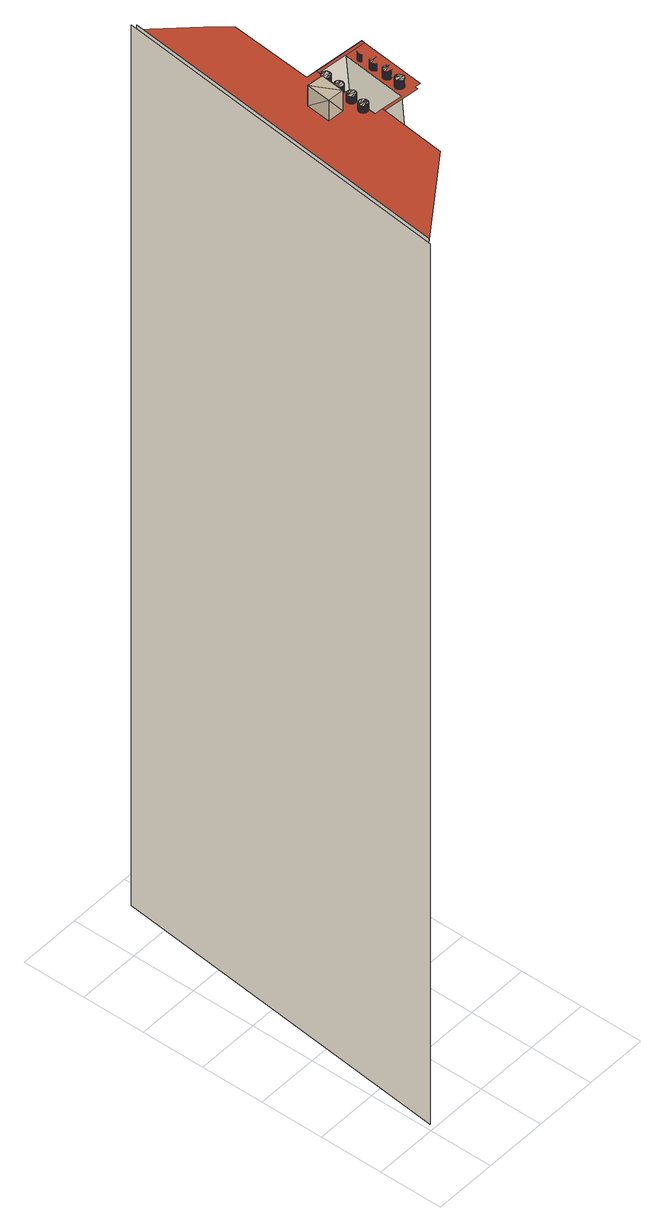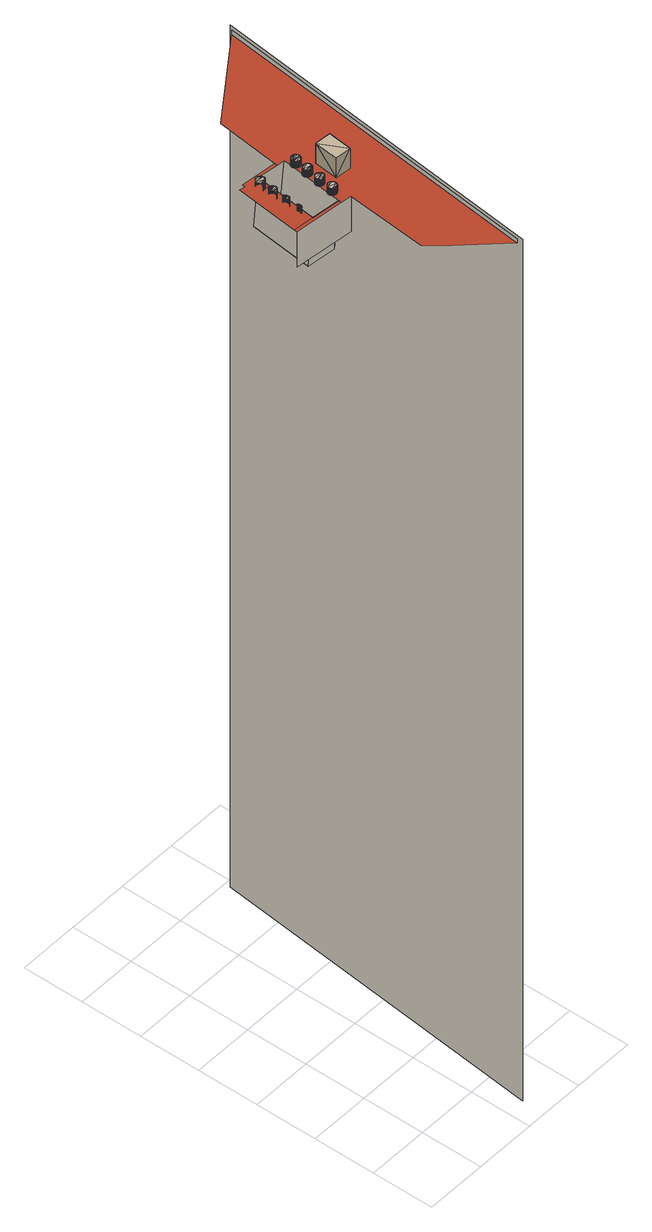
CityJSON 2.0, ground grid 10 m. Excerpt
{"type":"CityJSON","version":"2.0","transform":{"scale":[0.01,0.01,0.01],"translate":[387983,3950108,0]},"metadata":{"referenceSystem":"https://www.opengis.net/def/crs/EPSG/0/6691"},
"CityObjects":{
"building1":{"type":"Building","attributes":{"name":"日経ビル","延べ面積換算係数":"1","大字・町コード":"6","町・丁目コード":"1","13+区市町村コード+大字・町コード+町・丁目コード":"13101006001","地区計画":"大手町・丸の内・有楽町地区","class":"3002","usage":"401","measuredHeight":160.4,"storeysAboveGround":31,"storeysBelowGround":2,"RiverFloodingRiskAttribute.description":"10","RiverFloodingRiskAttribute.rank":"1","RiverFloodingRiskAttribute.depth":0.33,"RiverFloodingRiskAttribute.adminType":"2","RiverFloodingRiskAttribute.scale":"2","HighTideRiskAttribute.description":"2","HighTideRiskAttribute.rank":"1","HighTideRiskAttribute.depth":0.18,"BuildingDetailAttribute.buildingRoofEdgeArea":2373.67,"BuildingDetailAttribute.fireproofStructureType":"1001","BuildingDetailAttribute.urbanPlanType":"21","BuildingDetailAttribute.areaClassificationType":"22","BuildingDetailAttribute.districtsAndZonesType":"10","BuildingDetailAttribute.landUseType":"212","BuildingDetailAttribute.detailedUsage":"1210","BuildingDetailAttribute.specifiedBuildingCoverageRate":80,"BuildingDetailAttribute.specifiedFloorAreaRate":1200,"BuildingDetailAttribute.surveyYear":2021,"BuildingIDAttribute.prefecture":"13","BuildingIDAttribute.city":"13101"},"address":[{"country":"日本","locality":"東京都千代田区大手町一丁目"}],"children":["building1-1"],"geometry":[{"type":"MultiSurface","lod":"2","boundaries":[[[0,1,2,3]],[[4,5,6,7]],[[6,5,8,9,10,11,12,13,14,15,16]],[[12,11,17,18]],[[18,17,19,20,21]],[[21,22,12,18]],[[23,24,22,25,10,9,26,27]],[[14,13,28,29,30]],[[20,25,22,21]],[[12,22,24,28,13]]],"semantics":{"surfaces":[{"type":"WallSurface"},{"type":"RoofSurface"}],"values":[0,0,1,0,1,0,1,0,0,1]}}]},
"building1-1":{"type":"BuildingInstallation","parents":["building1"],"geometry":[{"type":"MultiSurface","lod":"2","boundaries":[[[31,32,33]],[[32,34,33]],[[32,31,35]],[[32,36,34]],[[31,33,35]],[[36,32,35]],[[36,37,34]],[[33,38,35]],[[33,34,38]],[[39,40,41]],[[40,42,41]],[[43,40,39]],[[43,42,40]],[[44,43,39]],[[39,41,44]],[[41,42,45]],[[42,46,45]],[[42,47,46]],[[48,43,44]],[[41,45,49]],[[50,48,44]],[[45,46,49]],[[46,47,49]],[[51,48,50]],[[52,51,50]],[[53,42,43]],[[53,47,42]],[[49,47,54]],[[44,55,50]],[[56,41,49]],[[47,57,54]],[[50,58,52]],[[59,48,51]],[[59,51,52]],[[54,56,49]],[[58,59,52]],[[47,53,57]],[[44,41,56]],[[43,48,60]],[[54,57,61]],[[57,62,61]],[[61,56,54]],[[48,59,60]],[[58,50,55]],[[57,53,62]],[[60,59,58]],[[55,60,58]],[[61,62,56]],[[62,53,56]],[[63,60,55]],[[64,63,55]],[[56,53,65]],[[53,66,65]],[[67,64,55]],[[53,68,66]],[[69,56,65]],[[70,63,64]],[[71,60,63]],[[72,70,64]],[[65,66,69]],[[36,35,38]],[[70,71,63]],[[66,68,69]],[[64,67,72]],[[73,68,53]],[[69,74,56]],[[71,70,72]],[[67,71,72]],[[69,68,75]],[[60,71,76]],[[67,55,77]],[[68,78,75]],[[71,67,77]],[[74,79,56]],[[75,78,80]],[[76,71,77]],[[78,81,80]],[[78,68,73]],[[69,75,74]],[[78,73,81]],[[74,75,80]],[[76,77,82]],[[80,81,74]],[[83,76,82]],[[34,37,38]],[[81,73,74]],[[73,53,84]],[[85,76,83]],[[77,86,82]],[[83,82,87]],[[74,73,88]],[[89,83,87]],[[73,90,88]],[[79,91,56]],[[85,83,89]],[[79,74,88]],[[73,84,90]],[[87,82,86]],[[89,87,86]],[[88,90,79]],[[92,86,77]],[[93,55,44]],[[85,89,86]],[[90,84,79]],[[94,43,60]],[[60,76,95]],[[77,55,92]],[[93,44,56]],[[95,76,85]],[[85,86,96]],[[79,84,97]],[[98,85,96]],[[99,96,86]],[[84,100,97]],[[97,101,79]],[[102,85,98]],[[100,84,103]],[[98,96,99]],[[102,95,85]],[[97,100,101]],[[102,98,99]],[[100,103,101]],[[84,53,104]],[[37,36,38]],[[102,99,105]],[[99,86,92]],[[101,103,106]],[[107,102,105]],[[107,95,102]],[[103,108,106]],[[91,109,56]],[[99,92,105]],[[110,60,95]],[[55,111,92]],[[112,101,106]],[[110,113,60]],[[114,111,55]],[[108,103,115]],[[112,116,101]],[[107,105,92]],[[106,108,112]],[[103,84,104]],[[79,101,91]],[[95,107,92]],[[108,115,112]],[[115,103,117]],[[95,92,118]],[[112,115,116]],[[91,101,116]],[[119,95,118]],[[115,117,116]],[[117,103,104]],[[93,114,55]],[[113,94,60]],[[120,95,119]],[[53,43,94]],[[119,118,121]],[[116,117,91]],[[109,122,56]],[[123,119,121]],[[118,92,124]],[[117,104,91]],[[125,93,56]],[[120,119,123]],[[118,124,121]],[[122,125,56]],[[123,121,124]],[[91,104,126]],[[110,95,120]],[[120,123,124]],[[126,127,91]],[[104,128,126]],[[124,92,111]],[[128,104,129]],[[120,124,130]],[[126,128,127]],[[131,110,120]],[[131,120,130]],[[104,53,132]],[[128,129,127]],[[129,104,133]],[[91,127,134]],[[130,124,111]],[[131,130,111]],[[127,129,134]],[[110,131,111]],[[129,133,134]],[[110,111,135]],[[134,133,136]],[[137,110,135]],[[133,104,138]],[[91,134,139]],[[133,140,136]],[[136,139,134]],[[141,142,143]],[[144,141,143]],[[145,141,144]],[[141,146,142]],[[143,147,144]],[[148,145,144]],[[143,142,147]],[[149,110,137]],[[142,146,147]],[[150,145,148]],[[141,151,146]],[[145,152,141]],[[153,150,148]],[[144,154,148]],[[144,147,155]],[[147,146,155]],[[156,151,141]],[[146,151,155]],[[152,145,150]],[[148,154,153]],[[137,135,157]],[[152,150,153]],[[144,155,158]],[[154,152,153]],[[155,151,158]],[[53,159,132]],[[136,140,160]],[[151,156,158]],[[135,111,161]],[[162,137,157]],[[163,152,154]],[[140,133,138]],[[164,163,154]],[[160,139,136]],[[149,113,110]],[[140,165,160]],[[144,166,154]],[[158,156,167]],[[135,161,157]],[[149,137,162]],[[156,168,167]],[[154,169,164]],[[170,152,163]],[[140,138,165]],[[170,163,164]],[[169,170,164]],[[141,152,171]],[[166,158,167]],[[156,141,171]],[[144,158,166]],[[104,132,138]],[[167,168,172]],[[170,173,152]],[[162,157,161]],[[168,174,172]],[[53,94,175]],[[168,156,171]],[[154,176,169]],[[160,165,139]],[[168,171,174]],[[166,167,172]],[[177,170,169]],[[149,162,161]],[[178,177,169]],[[53,175,159]],[[165,138,139]],[[172,174,166]],[[177,173,170]],[[174,171,166]],[[161,111,114]],[[169,176,178]],[[91,139,109]],[[173,177,178]],[[138,179,139]],[[176,173,178]],[[149,161,180]],[[166,171,181]],[[179,182,139]],[[161,183,180]],[[171,184,181]],[[185,173,176]],[[186,166,181]],[[149,180,113]],[[183,161,114]],[[187,185,176]],[[181,184,188]],[[179,189,182]],[[180,183,114]],[[184,190,188]],[[138,132,179]],[[188,186,181]],[[184,171,191]],[[189,192,182]],[[113,180,114]],[[184,191,190]],[[192,193,182]],[[185,194,173]],[[185,187,195]],[[152,173,194]],[[176,154,196]],[[176,196,187]],[[188,190,186]],[[139,182,109]],[[197,185,195]],[[197,198,185]],[[189,179,199]],[[113,114,200]],[[190,191,186]],[[171,201,191]],[[202,166,186]],[[192,189,193]],[[203,204,113]],[[203,113,200]],[[205,201,171]],[[179,132,199]],[[195,187,206]],[[189,199,193]],[[198,194,185]],[[182,193,109]],[[197,195,206]],[[200,114,207]],[[186,191,208]],[[198,197,206]],[[187,196,206]],[[203,200,207]],[[191,209,208]],[[193,199,109]],[[204,203,207]],[[199,132,109]],[[202,186,208]],[[210,166,202]],[[211,205,171]],[[209,191,201]],[[198,206,196]],[[204,207,212]],[[208,209,202]],[[109,132,213]],[[113,204,94]],[[207,114,93]],[[214,204,212]],[[194,198,196]],[[215,216,132]],[[132,216,213]],[[217,204,214]],[[209,201,202]],[[218,109,213]],[[212,207,219]],[[214,212,219]],[[213,216,218]],[[220,215,132]],[[217,214,219]],[[204,217,94]],[[219,207,93]],[[216,215,218]],[[194,196,221]],[[202,201,210]],[[159,220,132]],[[222,166,210]],[[217,219,93]],[[196,223,221]],[[218,215,224]],[[94,217,93]],[[201,205,210]],[[224,225,218]],[[109,218,226]],[[215,227,224]],[[228,194,221]],[[196,229,223]],[[227,215,230]],[[94,93,231]],[[152,232,171]],[[224,227,225]],[[228,233,194]],[[234,94,231]],[[109,226,122]],[[227,230,225]],[[93,125,231]],[[175,94,234]],[[230,215,220]],[[218,225,226]],[[221,223,228]],[[234,231,125]],[[225,230,235]],[[175,234,125]],[[230,236,235]],[[210,205,237]],[[226,225,235]],[[236,230,220]],[[223,229,228]],[[236,220,235]],[[196,238,229]],[[175,125,239]],[[220,226,235]],[[240,175,239]],[[175,240,159]],[[239,125,122]],[[154,241,196]],[[205,242,237]],[[220,159,226]],[[243,159,240]],[[240,239,244]],[[159,122,226]],[[239,122,244]],[[243,240,244]],[[159,243,122]],[[243,244,122]],[[233,245,194]],[[222,210,237]],[[228,229,238]],[[246,166,222]],[[237,242,247]],[[233,228,238]],[[211,171,248]],[[242,249,247]],[[242,205,211]],[[196,250,238]],[[242,211,249]],[[222,237,247]],[[233,238,251]],[[247,249,222]],[[252,233,251]],[[253,166,246]],[[171,254,248]],[[255,254,171]],[[249,211,222]],[[252,245,233]],[[238,250,251]],[[252,251,256]],[[222,211,246]],[[257,252,256]],[[257,245,252]],[[152,194,258]],[[211,248,246]],[[251,250,256]],[[257,256,250]],[[246,248,259]],[[245,257,250]],[[248,260,259]],[[258,194,245]],[[196,241,250]],[[261,246,259]],[[262,255,171]],[[154,166,263]],[[260,264,259]],[[260,248,264]],[[245,250,265]],[[264,261,259]],[[266,166,253]],[[267,245,265]],[[248,254,264]],[[253,246,261]],[[232,268,171]],[[267,269,245]],[[268,262,171]],[[250,270,265]],[[267,265,271]],[[261,264,253]],[[272,267,271]],[[264,254,253]],[[265,270,271]],[[269,258,245]],[[272,271,273]],[[253,254,274]],[[267,272,269]],[[275,272,273]],[[254,276,274]],[[271,270,273]],[[277,253,274]],[[272,275,269]],[[276,254,278]],[[250,241,270]],[[275,273,270]],[[274,276,277]],[[269,275,270]],[[276,278,277]],[[152,258,232]],[[241,154,263]],[[279,253,277]],[[280,166,266]],[[269,270,281]],[[279,266,253]],[[278,254,282]],[[277,278,283]],[[284,285,286]],[[285,287,286]],[[288,285,284]],[[288,287,285]],[[289,288,284]],[[290,258,269]],[[284,286,289]],[[288,291,287]],[[290,269,281]],[[286,287,292]],[[289,286,292]],[[287,291,292]],[[293,291,288]],[[294,289,292]],[[288,289,293]],[[292,291,295]],[[283,279,277]],[[278,296,283]],[[289,294,293]],[[291,297,295]],[[270,241,281]],[[298,292,295]],[[299,293,294]],[[297,291,300]],[[301,299,294]],[[295,297,298]],[[278,282,296]],[[302,294,292]],[[303,291,293]],[[297,300,298]],[[281,241,290]],[[302,301,294]],[[304,299,301]],[[303,293,299]],[[291,305,300]],[[306,292,298]],[[307,304,301]],[[298,300,308]],[[304,303,299]],[[300,309,308]],[[308,306,298]],[[283,296,279]],[[300,305,309]],[[303,304,307]],[[307,301,302]],[[290,241,258]],[[302,303,307]],[[296,282,279]],[[308,309,306]],[[309,305,306]],[[282,254,255]],[[303,302,310]],[[306,305,311]],[[302,312,310]],[[258,241,313]],[[303,314,291]],[[315,302,292]],[[263,166,316]],[[305,317,311]],[[318,303,310]],[[302,319,312]],[[279,282,320]],[[316,166,280]],[[313,241,321]],[[282,322,320]],[[323,306,311]],[[310,312,319]],[[241,324,321]],[[325,258,313]],[[311,317,326]],[[318,310,319]],[[282,255,322]],[[266,279,320]],[[317,327,326]],[[326,323,311]],[[317,305,328]],[[323,329,306]],[[317,328,327]],[[313,321,324]],[[315,319,302]],[[320,322,266]],[[318,319,330]],[[325,313,324]],[[326,327,323]],[[331,318,330]],[[332,330,319]],[[305,333,328]],[[322,255,266]],[[327,328,323]],[[334,318,331]],[[241,263,324]],[[325,324,335]],[[331,330,332]],[[266,255,336]],[[323,328,329]],[[337,325,335]],[[334,331,332]],[[303,318,314]],[[338,318,334]],[[315,339,319]],[[255,340,336]],[[328,333,329]],[[341,325,337]],[[332,319,339]],[[342,266,336]],[[341,343,325]],[[258,325,232]],[[335,324,344]],[[340,255,345]],[[337,335,344]],[[334,332,339]],[[314,346,291]],[[347,315,292]],[[314,318,338]],[[336,340,342]],[[329,333,348]],[[324,349,344]],[[341,337,344]],[[338,334,339]],[[340,345,342]],[[342,280,266]],[[333,350,348]],[[333,351,350]],[[352,329,348]],[[232,325,343]],[[324,263,349]],[[341,344,349]],[[342,345,353]],[[338,339,315]],[[343,341,349]],[[348,350,352]],[[345,354,353]],[[314,338,315]],[[355,342,353]],[[350,351,352]],[[345,255,262]],[[354,345,356]],[[357,351,333]],[[352,358,329]],[[355,359,342]],[[343,349,263]],[[353,354,355]],[[232,343,263]],[[354,356,355]],[[314,315,360]],[[352,351,361]],[[356,345,262]],[[232,263,362]],[[363,314,360]],[[355,356,364]],[[365,232,362]],[[351,366,361]],[[356,367,364]],[[368,232,365]],[[369,314,363]],[[306,370,292]],[[342,359,280]],[[368,371,232]],[[356,262,367]],[[362,263,372]],[[355,364,359]],[[365,362,372]],[[360,315,373]],[[374,373,315]],[[364,367,359]],[[263,375,372]],[[368,365,372]],[[358,352,361]],[[351,357,366]],[[367,262,359]],[[363,360,373]],[[262,376,359]],[[361,366,377]],[[263,316,375]],[[368,372,375]],[[359,376,280]],[[378,376,262]],[[369,363,373]],[[379,347,292]],[[380,314,369]],[[371,368,375]],[[381,378,262]],[[232,371,268]],[[366,382,377]],[[377,358,361]],[[383,280,376]],[[378,381,376]],[[371,375,384]],[[381,383,376]],[[385,371,384]],[[386,280,383]],[[366,357,382]],[[375,316,384]],[[381,262,268]],[[371,385,268]],[[387,280,386]],[[381,388,383]],[[385,384,389]],[[316,280,387]],[[388,386,383]],[[390,385,389]],[[268,385,390]],[[384,316,389]],[[380,346,314]],[[347,374,315]],[[329,370,306]],[[388,381,391]],[[391,381,268]],[[388,391,386]],[[390,389,316]],[[391,387,386]],[[268,390,316]],[[268,316,387]],[[391,268,387]],[[369,373,374]],[[377,382,358]],[[380,369,374]],[[346,392,291]],[[382,357,358]],[[305,393,333]],[[380,374,394]],[[358,357,395]],[[396,380,394]],[[357,397,395]],[[398,397,357]],[[396,346,380]],[[347,394,374]],[[399,379,292]],[[400,358,395]],[[396,394,401]],[[395,397,400]],[[402,396,401]],[[397,398,400]],[[346,396,402]],[[394,347,401]],[[402,401,347]],[[400,398,403]],[[346,402,347]],[[370,399,292]],[[398,404,403]],[[398,405,404]],[[398,357,406]],[[358,400,407]],[[400,403,408]],[[346,347,409]],[[403,404,408]],[[410,346,409]],[[398,406,405]],[[407,400,408]],[[404,405,408]],[[305,291,393]],[[347,411,409]],[[412,346,410]],[[329,358,413]],[[357,333,414]],[[410,409,415]],[[416,358,407]],[[408,405,407]],[[417,412,410]],[[417,410,415]],[[405,406,407]],[[409,411,415]],[[379,411,347]],[[406,357,418]],[[419,420,346]],[[419,346,412]],[[417,415,411]],[[407,406,421]],[[412,417,411]],[[406,422,421]],[[420,423,346]],[[424,407,421]],[[422,406,425]],[[412,411,426]],[[421,422,424]],[[419,412,426]],[[413,358,416]],[[406,418,425]],[[422,425,424]],[[411,379,426]],[[407,424,416]],[[418,357,414]],[[419,426,427]],[[424,425,416]],[[428,419,427]],[[426,379,427]],[[429,430,431]],[[432,429,431]],[[425,418,416]],[[433,429,432]],[[429,434,430]],[[431,435,432]],[[436,433,432]],[[431,430,435]],[[430,434,435]],[[420,419,428]],[[437,433,436]],[[429,438,434]],[[439,437,436]],[[440,429,433]],[[432,441,436]],[[432,435,442]],[[435,434,442]],[[437,440,433]],[[434,438,442]],[[333,393,414]],[[436,441,439]],[[429,443,438]],[[427,444,428]],[[432,442,445]],[[437,439,441]],[[379,444,427]],[[442,438,445]],[[440,437,441]],[[438,443,445]],[[440,446,429]],[[440,441,447]],[[416,418,448]],[[432,449,441]],[[445,443,450]],[[429,446,443]],[[451,440,447]],[[291,392,393]],[[428,444,420]],[[443,452,450]],[[418,453,448]],[[451,447,454]],[[449,445,450]],[[443,446,452]],[[432,445,449]],[[379,455,444]],[[450,452,456]],[[441,457,447]],[[458,440,451]],[[459,451,454]],[[452,460,456]],[[418,414,453]],[[452,446,460]],[[449,450,456]],[[329,413,370]],[[346,423,392]],[[458,451,459]],[[447,457,454]],[[420,444,423]],[[459,454,461]],[[456,460,449]],[[448,453,462]],[[463,459,461]],[[463,458,459]],[[423,444,455]],[[460,446,449]],[[416,448,413]],[[454,457,461]],[[462,413,448]],[[453,464,462]],[[379,465,455]],[[453,414,464]],[[463,461,457]],[[399,465,379]],[[449,446,466]],[[458,463,457]],[[446,467,466]],[[423,455,468]],[[462,464,413]],[[469,423,468]],[[470,440,458]],[[471,449,466]],[[464,414,413]],[[458,457,472]],[[473,423,469]],[[455,465,468]],[[466,467,474]],[[475,458,472]],[[467,476,474]],[[474,471,466]],[[467,446,477]],[[469,468,465]],[[413,414,478]],[[392,423,473]],[[476,467,477]],[[473,469,465]],[[475,472,479]],[[457,480,472]],[[470,458,475]],[[414,481,478]],[[474,476,471]],[[482,475,479]],[[446,483,477]],[[484,449,471]],[[482,485,475]],[[476,477,471]],[[473,465,399]],[[479,472,486]],[[414,487,481]],[[485,470,475]],[[478,481,488]],[[392,473,399]],[[482,479,486]],[[481,489,488]],[[471,477,484]],[[485,482,486]],[[472,480,486]],[[413,478,490]],[[477,483,484]],[[481,487,489]],[[490,478,488]],[[392,399,491]],[[393,487,414]],[[488,489,492]],[[493,392,491]],[[492,490,488]],[[493,494,392]],[[489,495,492]],[[485,486,480]],[[489,487,495]],[[399,496,491]],[[484,483,497]],[[470,485,480]],[[493,491,498]],[[483,499,497]],[[492,495,490]],[[370,413,490]],[[500,493,498]],[[441,501,457]],[[495,487,490]],[[502,484,497]],[[370,496,399]],[[494,493,500]],[[491,496,498]],[[499,483,503]],[[500,498,496]],[[470,480,504]],[[470,505,440]],[[490,487,506]],[[494,500,496]],[[497,499,502]],[[393,392,494]],[[487,507,506]],[[508,470,504]],[[509,490,506]],[[510,446,440]],[[499,503,502]],[[507,487,511]],[[512,470,508]],[[480,513,504]],[[494,496,514]],[[506,507,509]],[[515,494,514]],[[507,511,509]],[[516,494,515]],[[496,517,514]],[[518,517,496]],[[511,487,519]],[[490,509,520]],[[511,521,509]],[[522,484,502]],[[515,514,517]],[[523,393,494]],[[370,518,496]],[[508,504,513]],[[524,521,511]],[[523,494,516]],[[516,515,517]],[[370,490,520]],[[502,503,525]],[[511,519,524]],[[520,509,521]],[[519,487,393]],[[512,508,513]],[[526,470,512]],[[480,527,513]],[[524,519,521]],[[516,517,528]],[[519,520,521]],[[529,523,516]],[[529,516,528]],[[503,530,525]],[[525,531,502]],[[517,518,528]],[[519,532,520]],[[529,528,518]],[[532,533,520]],[[533,370,520]],[[523,529,518]],[[532,519,393]],[[532,393,533]],[[523,518,534]],[[393,370,533]],[[457,501,480]],[[393,523,535]],[[518,370,534]],[[535,523,534]],[[503,483,536]],[[393,535,370]],[[535,534,370]],[[530,503,537]],[[531,522,502]],[[512,513,527]],[[538,483,446]],[[525,530,531]],[[526,512,527]],[[530,537,531]],[[503,536,537]],[[539,470,526]],[[540,484,522]],[[541,449,484]],[[536,483,542]],[[526,527,543]],[[531,537,522]],[[441,449,501]],[[544,526,543]],[[527,480,545]],[[540,546,484]],[[537,536,522]],[[527,545,543]],[[539,526,544]],[[544,543,547]],[[522,536,540]],[[548,544,547]],[[505,510,440]],[[536,542,540]],[[539,544,548]],[[543,545,547]],[[483,549,542]],[[548,547,545]],[[540,542,550]],[[539,548,545]],[[480,501,545]],[[542,551,550]],[[542,552,551]],[[553,540,550]],[[553,554,540]],[[539,545,555]],[[550,551,553]],[[556,539,555]],[[538,549,483]],[[542,557,552]],[[551,552,553]],[[546,541,484]],[[554,546,540]],[[558,539,556]],[[470,539,505]],[[556,555,559]],[[553,552,554]],[[560,556,559]],[[552,557,554]],[[560,558,556]],[[542,549,557]],[[555,545,561]],[[560,559,562]],[[554,557,563]],[[559,555,561]],[[564,560,562]],[[557,565,563]],[[559,561,562]],[[566,554,563]],[[560,564,558]],[[545,501,561]],[[565,557,567]],[[505,539,558]],[[564,562,561]],[[563,565,566]],[[558,564,561]],[[557,549,567]],[[546,554,566]],[[565,567,566]],[[558,561,568]],[[566,567,546]],[[569,558,568]],[[501,449,541]],[[561,501,568]],[[567,549,546]],[[505,558,569]],[[568,570,569]],[[501,570,568]],[[546,549,571]],[[569,570,505]],[[538,446,510]],[[549,572,571]],[[573,570,501]],[[574,546,571]],[[549,575,572]],[[505,570,576]],[[571,572,577]],[[576,570,578]],[[572,579,577]],[[574,571,577]],[[572,575,579]],[[580,505,576]],[[581,573,501]],[[576,578,582]],[[577,579,574]],[[538,575,549]],[[578,570,573]],[[583,580,576]],[[583,576,582]],[[579,575,574]],[[578,573,582]],[[584,505,580]],[[585,510,505]],[[583,582,573]],[[574,575,586]],[[580,583,573]],[[575,587,586]],[[585,505,584]],[[581,501,588]],[[575,589,587]],[[590,574,586]],[[580,573,581]],[[586,587,590]],[[546,574,591]],[[588,501,592]],[[584,580,581]],[[538,589,575]],[[587,589,590]],[[584,581,588]],[[590,589,593]],[[585,584,588]],[[592,501,541]],[[589,594,593]],[[589,595,594]],[[596,590,593]],[[546,591,541]],[[574,590,591]],[[538,595,589]],[[596,591,590]],[[585,588,592]],[[593,594,596]],[[510,585,592]],[[594,595,596]],[[510,592,597]],[[596,595,598]],[[599,510,597]],[[595,600,598]],[[601,510,599]],[[592,602,597]],[[591,596,598]],[[600,595,538]],[[599,597,602]],[[592,603,602]],[[604,510,601]],[[598,600,591]],[[601,599,602]],[[603,592,541]],[[538,510,604]],[[600,538,591]],[[538,605,591]],[[601,602,603]],[[591,605,541]],[[606,605,538]],[[604,601,603]],[[538,607,606]],[[608,603,541]],[[609,541,605]],[[606,607,605]],[[604,603,610]],[[607,609,605]],[[538,604,611]],[[612,604,610]],[[538,611,607]],[[613,541,609]],[[611,604,612]],[[608,541,613]],[[610,603,608]],[[607,614,609]],[[612,610,615]],[[614,613,609]],[[616,612,615]],[[611,612,616]],[[610,608,615]],[[607,611,614]],[[614,611,613]],[[616,615,617]],[[611,608,613]],[[611,616,618]],[[615,608,617]],[[618,616,617]],[[611,618,608]],[[618,617,608]],[[619,620,621]],[[622,619,621]],[[623,619,622]],[[624,622,621]],[[619,625,620]],[[626,623,622]],[[621,620,624]],[[620,625,624]],[[627,626,622]],[[624,628,622]],[[629,619,623]],[[629,623,626]],[[619,630,625]],[[627,629,626]],[[629,631,619]],[[624,625,628]],[[625,630,628]],[[631,629,627]],[[627,622,632]],[[632,631,627]],[[628,630,633]],[[630,634,633]],[[631,635,619]],[[636,631,632]],[[637,636,632]],[[633,634,638]],[[634,639,638]],[[640,631,636]],[[640,636,637]],[[637,632,641]],[[632,622,642]],[[641,640,637]],[[638,643,633]],[[638,639,644]],[[628,645,622]],[[634,646,639]],[[639,647,644]],[[619,648,630]],[[631,640,635]],[[641,632,642]],[[635,640,641]],[[644,643,638]],[[639,646,647]],[[642,635,641]],[[635,648,619]],[[644,647,649]],[[647,650,649]],[[649,643,644]],[[647,646,650]],[[651,635,642]],[[622,645,642]],[[652,651,642]],[[649,650,643]],[[650,646,643]],[[633,653,628]],[[630,654,634]],[[643,655,633]],[[656,651,652]],[[657,656,652]],[[648,635,651]],[[642,645,652]],[[643,646,658]],[[656,659,651]],[[646,660,658]],[[634,661,646]],[[652,662,657]],[[659,656,657]],[[659,648,651]],[[648,654,630]],[[653,645,628]],[[662,659,657]],[[658,660,663]],[[652,645,662]],[[658,655,643]],[[660,664,663]],[[648,659,662]],[[645,648,662]],[[663,664,665]],[[664,666,665]],[[665,667,663]],[[660,646,661]],[[668,648,645]],[[666,664,669]],[[664,660,661]],[[658,663,655]],[[670,668,645]],[[665,666,667]],[[666,669,667]],[[664,661,669]],[[671,648,668]],[[663,667,655]],[[671,668,670]],[[670,645,672]],[[672,671,670]],[[667,669,655]],[[673,648,671]],[[673,654,648]],[[669,661,655]],[[672,645,674]],[[673,671,672]],[[674,673,672]],[[655,661,675]],[[674,645,653]],[[661,676,675]],[[677,661,634]],[[655,678,633]],[[679,675,676]],[[673,674,653]],[[680,679,676]],[[675,681,655]],[[654,673,653]],[[633,682,653]],[[683,680,676]],[[679,684,675]],[[654,653,685]],[[679,680,684]],[[686,654,685]],[[680,683,684]],[[676,661,687]],[[653,688,685]],[[676,687,683]],[[654,686,689]],[[678,682,633]],[[686,685,688]],[[690,688,653]],[[634,654,691]],[[684,683,692]],[[675,684,681]],[[681,693,655]],[[689,686,688]],[[683,694,692]],[[695,654,689]],[[683,687,694]],[[681,684,692]],[[689,688,696]],[[692,694,681]],[[697,689,696]],[[694,687,681]],[[661,698,687]],[[695,689,697]],[[688,690,696]],[[697,696,690]],[[681,687,699]],[[691,654,695]],[[687,700,699]],[[687,701,700]],[[702,681,699]],[[699,700,702]],[[687,703,701]],[[700,701,702]],[[677,634,691]],[[681,702,704]],[[702,701,704]],[[703,687,698]],[[681,704,693]],[[701,703,704]],[[677,705,661]],[[705,706,661]],[[661,706,698]],[[704,703,693]],[[703,698,693]],[[693,698,707]],[[698,708,707]],[[655,693,709]],[[708,710,707]],[[711,712,713]],[[712,714,713]],[[715,712,711]],[[715,714,712]],[[713,716,711]],[[716,715,711]],[[715,717,714]],[[713,714,718]],[[710,719,707]],[[713,718,716]],[[714,717,718]],[[720,715,716]],[[721,720,716]],[[718,717,722]],[[717,723,722]],[[724,718,722]],[[725,720,721]],[[723,717,726]],[[727,725,721]],[[722,723,724]],[[723,726,724]],[[719,728,707]],[[729,720,725]],[[721,730,727]],[[724,731,718]],[[729,725,727]],[[717,732,726]],[[730,729,727]],[[708,733,710]],[[724,726,734]],[[710,735,719]],[[726,736,734]],[[734,731,724]],[[726,732,736]],[[737,729,730]],[[735,738,719]],[[739,737,730]],[[740,733,708]],[[734,736,731]],[[738,728,719]],[[741,739,730]],[[736,732,731]],[[742,729,737]],[[710,733,735]],[[742,737,739]],[[741,742,739]],[[731,732,743]],[[735,733,738]],[[732,744,743]],[[745,742,741]],[[746,731,743]],[[747,745,741]],[[743,744,748]],[[742,749,729]],[[744,750,748]],[[744,732,751]],[[730,752,741]],[[744,751,750]],[[746,743,748]],[[753,745,747]],[[754,753,747]],[[748,750,746]],[[745,749,742]],[[746,755,731]],[[756,754,747]],[[741,752,747]],[[750,751,746]],[[757,745,753]],[[757,753,754]],[[757,758,745]],[[732,759,751]],[[756,757,754]],[[746,751,760]],[[758,749,745]],[[751,761,760]],[[762,720,729]],[[721,763,730]],[[756,747,764]],[[751,765,761]],[[766,746,760]],[[758,757,756]],[[764,758,756]],[[760,761,766]],[[764,747,752]],[[761,765,766]],[[751,759,765]],[[746,766,755]],[[749,758,764]],[[752,749,764]],[[749,762,729]],[[763,752,730]],[[766,765,755]],[[765,759,755]],[[767,749,752]],[[768,716,718]],[[768,721,716]],[[769,767,752]],[[755,759,770]],[[759,771,770]],[[772,771,759]],[[773,749,767]],[[774,755,770]],[[773,767,769]],[[769,752,775]],[[776,775,752]],[[717,777,732]],[[770,771,774]],[[771,772,774]],[[778,755,774]],[[772,759,779]],[[780,781,755]],[[774,772,778]],[[780,755,778]],[[777,759,732]],[[772,779,778]],[[779,759,782]],[[781,783,755]],[[778,779,780]],[[782,759,784]],[[779,782,780]],[[780,782,781]],[[759,785,784]],[[782,784,781]],[[781,784,786]],[[784,787,786]],[[788,781,786]],[[789,785,759]],[[783,790,755]],[[788,783,781]],[[787,784,791]],[[786,787,788]],[[784,785,791]],[[787,791,788]],[[788,791,783]],[[791,785,783]],[[792,793,794]],[[793,795,794]],[[796,793,792]],[[794,797,792]],[[793,798,795]],[[799,796,792]],[[794,795,797]],[[795,798,797]],[[800,799,792]],[[801,793,796]],[[801,796,799]],[[800,801,799]],[[797,798,802]],[[798,803,802]],[[804,798,793]],[[805,797,802]],[[806,801,800]],[[803,798,807]],[[808,806,800]],[[802,803,805]],[[803,807,805]],[[792,797,809]],[[798,804,807]],[[809,797,805]],[[810,806,808]],[[811,801,806]],[[801,812,793]],[[813,810,808]],[[805,807,809]],[[810,811,806]],[[808,800,814]],[[807,804,809]],[[811,810,813]],[[813,808,814]],[[814,811,813]],[[809,804,815]],[[804,816,815]],[[800,792,817]],[[818,811,814]],[[804,793,812]],[[792,809,817]],[[804,819,816]],[[820,809,815]],[[821,818,814]],[[801,811,812]],[[814,800,817]],[[815,816,822]],[[816,823,822]],[[814,817,821]],[[820,824,809]],[[825,819,804]],[[816,819,823]],[[820,815,822]],[[812,818,821]],[[811,818,812]],[[817,812,821]],[[822,823,820]],[[823,819,820]],[[826,812,817]],[[827,826,817]],[[820,819,824]],[[819,825,824]],[[828,812,826]],[[828,826,827]],[[827,817,829]],[[830,829,817]],[[829,828,827]],[[824,825,831]],[[825,832,831]],[[833,832,825]],[[831,834,824]],[[831,832,835]],[[832,836,835]],[[832,833,836]],[[834,831,835]],[[835,836,834]],[[836,833,834]],[[837,833,825]],[[834,838,824]],[[834,833,839]],[[833,840,839]],[[833,841,840]],[[842,834,839]],[[839,840,842]],[[842,843,834]],[[844,841,833]],[[840,841,842]],[[845,825,804]],[[842,841,846]],[[837,844,833]],[[841,847,846]],[[841,844,847]],[[843,842,846]],[[846,847,843]],[[847,844,843]],[[834,843,838]],[[848,849,850]],[[849,851,850]],[[852,849,848]],[[853,852,848]],[[850,851,854]],[[849,855,851]],[[856,848,850]],[[851,857,854]],[[852,855,849]],[[856,853,848]],[[855,852,853]],[[858,850,854]],[[856,855,853]],[[857,851,859]],[[854,857,858]],[[858,860,850]],[[857,859,858]],[[855,861,851]],[[862,855,856]],[[859,851,863]],[[864,862,856]],[[858,859,860]],[[859,863,860]],[[856,850,865]],[[866,863,851]],[[860,867,850]],[[860,863,868]],[[863,869,868]],[[868,867,860]],[[868,869,870]],[[869,871,870]],[[870,867,868]],[[869,863,866]],[[869,866,871]],[[870,871,867]],[[871,866,867]],[[867,866,872]],[[866,873,872]],[[872,874,867]],[[872,873,875]],[[866,876,873]],[[873,877,875]],[[875,877,878]],[[877,879,878]],[[880,876,866]],[[874,881,867]],[[877,873,876]],[[872,875,874]],[[877,876,879]],[[875,878,874]]]}]}
},
"vertices":[
[696,5626,71],[90,85,71],[90,85,15888],[696,5626,15888],[152,163,15888],[152,163,15811],[737,5569,15811],[738,5569,15888],[1531,1138,15811],[1648,2167,15811],[1653,2211,15811],[1523,2225,15811],[1636,3256,15811],[1642,3311,15811],[1472,3329,15811],[1586,4630,15811],[1329,4933,15811],[1559,2174,14913],[1672,3206,14913],[1689,2160,14913],[2026,2122,14913],[2139,3153,14913],[2103,3204,15811],[2325,2137,15811],[2437,3169,15811],[1990,2172,15811],[2226,2101,15811],[2232,2148,15811],[2443,3223,15811],[2443,3223,15167],[1472,3329,15167],
[1038,2599,15811],[1038,2599,16178],[1076,2980,15811],[1076,2980,16178],[1296,2573,15811],[1296,2573,16178],[1333,2954,16178],[1333,2954,15811],[1420,2368,15811],[1420,2368,15936],[1418,2374,15811],[1418,2374,15936],[1422,2363,15936],[1422,2363,15811],[1417,2380,15811],[1417,2380,15936],[1416,2386,15936],[1425,2358,15936],[1416,2386,15811],[1425,2358,15811],[1428,2352,15936],[1428,2352,15811],[1417,2404,15936],[1416,2392,15811],[1435,2343,15811],[1417,2404,15811],[1416,2392,15936],[1431,2348,15811],[1431,2348,15936],[1435,2343,15936],[1416,2398,15811],[1416,2398,15936],[1439,2339,15936],[1439,2339,15811],[1419,2410,15811],[1419,2410,15936],[1449,2332,15811],[1421,2415,15936],[1421,2415,15811],[1444,2335,15936],[1449,2332,15936],[1444,2335,15811],[1429,2431,15936],[1429,2431,15811],[1423,2421,15811],[1454,2329,15936],[1454,2329,15811],[1423,2421,15936],[1437,2440,15811],[1426,2426,15811],[1426,2426,15936],[1460,2327,15811],[1460,2327,15936],[1437,2440,15936],[1471,2324,15936],[1471,2324,15811],[1465,2325,15811],[1433,2436,15811],[1465,2325,15936],[1433,2436,15936],[1468,2457,15811],[1495,2323,15811],[1552,2383,15811],[1552,2383,15936],[1495,2323,15936],[1477,2323,15811],[1442,2444,15811],[1477,2323,15936],[1483,2322,15811],[1442,2444,15936],[1446,2447,15811],[1483,2322,15936],[1446,2447,15936],[1468,2457,15936],[1489,2322,15811],[1451,2450,15811],[1489,2322,15936],[1451,2450,15936],[1525,2446,15811],[1522,2334,15936],[1522,2334,15811],[1457,2453,15811],[1543,2355,15936],[1543,2355,15811],[1457,2453,15936],[1462,2455,15811],[1462,2455,15936],[1501,2324,15811],[1501,2324,15936],[1512,2328,15936],[1506,2326,15811],[1549,2413,15811],[1506,2326,15936],[1512,2328,15811],[1552,2395,15811],[1474,2458,15811],[1480,2459,15811],[1474,2458,15936],[1480,2459,15936],[1517,2331,15811],[1517,2331,15936],[1525,2446,15936],[1486,2459,15936],[1486,2459,15811],[1527,2337,15811],[1492,2458,15811],[1527,2337,15936],[1503,2456,15936],[1503,2456,15811],[1492,2458,15936],[1451,2593,15936],[1450,2599,15936],[1450,2599,15811],[1451,2593,15811],[1453,2588,15936],[1448,2605,15936],[1448,2605,15811],[1453,2588,15811],[1536,2346,15936],[1456,2582,15936],[1448,2611,15936],[1459,2577,15936],[1456,2582,15811],[1459,2577,15811],[1448,2611,15811],[1448,2617,15936],[1532,2341,15811],[1448,2617,15811],[1549,2413,15936],[1498,2458,15811],[1536,2346,15811],[1532,2341,15936],[1463,2572,15936],[1463,2572,15811],[1498,2458,15936],[1450,2634,15811],[1448,2622,15811],[1448,2622,15936],[1467,2568,15811],[1467,2568,15936],[1450,2634,15936],[1449,2628,15811],[1476,2560,15936],[1449,2628,15936],[1552,2395,15936],[1476,2560,15811],[1471,2564,15936],[1471,2564,15811],[1509,2454,15936],[1539,2350,15936],[1452,2640,15811],[1509,2454,15811],[1539,2350,15811],[1452,2640,15936],[1481,2557,15936],[1457,2650,15811],[1481,2557,15811],[1455,2645,15811],[1514,2452,15936],[1455,2645,15936],[1457,2650,15936],[1514,2452,15811],[1520,2449,15811],[1497,2550,15936],[1486,2554,15811],[1497,2550,15811],[1486,2554,15936],[1491,2551,15936],[1520,2449,15936],[1546,2360,15811],[1465,2660,15936],[1465,2660,15811],[1546,2360,15936],[1548,2366,15936],[1469,2664,15936],[1491,2551,15811],[1548,2366,15811],[1461,2655,15811],[1461,2655,15936],[1469,2664,15811],[1483,2675,15936],[1550,2372,15811],[1529,2442,15811],[1550,2372,15936],[1534,2438,15936],[1529,2442,15936],[1551,2377,15936],[1534,2438,15811],[1551,2377,15811],[1547,2418,15936],[1503,2548,15936],[1483,2675,15811],[1503,2548,15811],[1538,2433,15811],[1541,2429,15811],[1547,2418,15811],[1538,2433,15936],[1509,2547,15936],[1509,2547,15811],[1541,2429,15936],[1553,2389,15811],[1581,2596,15936],[1514,2547,15936],[1553,2389,15936],[1544,2423,15811],[1544,2423,15936],[1473,2668,15811],[1514,2547,15811],[1552,2401,15811],[1552,2401,15936],[1563,2566,15811],[1473,2668,15936],[1551,2407,15936],[1551,2407,15811],[1532,2549,15936],[1488,2678,15811],[1478,2672,15811],[1488,2678,15936],[1478,2672,15936],[1532,2549,15811],[1520,2547,15811],[1520,2547,15936],[1505,2683,15811],[1505,2683,15936],[1541,2679,15936],[1526,2548,15811],[1526,2548,15936],[1563,2566,15936],[1494,2680,15811],[1494,2680,15936],[1500,2681,15811],[1569,2658,15936],[1581,2596,15811],[1500,2681,15936],[1538,2550,15811],[1541,2679,15811],[1538,2550,15936],[1582,2631,15936],[1554,2558,15936],[1554,2558,15811],[1543,2553,15811],[1543,2553,15936],[1549,2555,15811],[1511,2683,15811],[1549,2555,15936],[1511,2683,15936],[1517,2683,15811],[1517,2683,15936],[1529,2682,15811],[1570,2656,15811],[1559,2562,15811],[1529,2682,15936],[1523,2683,15811],[1477,2827,15811],[1477,2827,15936],[1476,2833,15811],[1476,2833,15936],[1479,2822,15936],[1479,2822,15811],[1559,2562,15936],[1474,2839,15936],[1474,2839,15811],[1482,2816,15936],[1482,2816,15811],[1474,2845,15811],[1523,2683,15936],[1474,2845,15936],[1474,2851,15811],[1485,2811,15936],[1474,2851,15936],[1485,2811,15811],[1493,2802,15811],[1493,2802,15936],[1489,2806,15936],[1475,2862,15936],[1475,2862,15811],[1489,2806,15811],[1474,2857,15811],[1474,2857,15936],[1497,2798,15936],[1476,2868,15811],[1497,2798,15811],[1567,2570,15936],[1523,2784,15936],[1523,2784,15811],[1582,2631,15811],[1476,2868,15936],[1501,2794,15936],[1501,2794,15811],[1535,2681,15811],[1567,2570,15811],[1535,2681,15936],[1481,2879,15811],[1571,2575,15811],[1571,2575,15936],[1478,2874,15811],[1478,2874,15936],[1481,2879,15936],[1483,2885,15811],[1506,2791,15811],[1506,2791,15936],[1512,2788,15811],[1483,2885,15936],[1512,2788,15936],[1574,2580,15811],[1546,2676,15811],[1574,2580,15936],[1517,2786,15936],[1517,2786,15811],[1546,2676,15936],[1577,2585,15936],[1551,2673,15811],[1579,2590,15936],[1577,2585,15811],[1551,2673,15936],[1558,2783,15936],[1558,2783,15811],[1487,2890,15811],[1579,2590,15811],[1487,2890,15936],[1490,2894,15936],[1490,2894,15811],[1556,2670,15811],[1556,2670,15936],[1561,2666,15811],[1561,2666,15936],[1504,2906,15936],[1504,2906,15811],[1569,2658,15811],[1529,2782,15811],[1495,2899,15811],[1583,2602,15811],[1529,2782,15936],[1565,2662,15811],[1583,2602,15936],[1495,2899,15936],[1565,2662,15936],[1584,2608,15936],[1534,2781,15936],[1606,2871,15811],[1584,2614,15936],[1584,2608,15811],[1534,2781,15811],[1540,2781,15811],[1584,2614,15811],[1573,2653,15811],[1499,2902,15811],[1573,2653,15936],[1586,2797,15811],[1540,2781,15936],[1576,2648,15936],[1499,2902,15936],[1576,2648,15811],[1584,2620,15811],[1584,2620,15936],[1578,2643,15811],[1580,2637,15811],[1578,2643,15936],[1583,2626,15811],[1583,2626,15936],[1580,2637,15936],[1603,2819,15936],[1606,2871,15936],[1546,2781,15811],[1509,2909,15811],[1546,2781,15936],[1509,2909,15936],[1514,2912,15936],[1603,2819,15811],[1514,2912,15811],[1552,2782,15811],[1552,2782,15936],[1520,2914,15811],[1520,2914,15936],[1526,2916,15936],[1531,2917,15936],[1531,2917,15811],[1526,2916,15811],[1564,2785,15811],[1564,2785,15936],[1575,2789,15811],[1575,2789,15936],[1566,2913,15811],[1566,2913,15936],[1569,2787,15811],[1549,2917,15811],[1569,2787,15936],[1549,2917,15936],[1580,2793,15936],[1589,2800,15936],[1537,2917,15811],[1537,2917,15936],[1593,2804,15936],[1543,2918,15811],[1543,2918,15936],[1580,2793,15811],[1585,2796,15811],[1585,2796,15936],[1503,3065,15936],[1501,3071,15936],[1501,3071,15811],[1503,3065,15811],[1505,3060,15936],[1500,3077,15936],[1500,3077,15811],[1505,3060,15811],[1508,3054,15936],[1500,3083,15936],[1508,3054,15811],[1511,3049,15936],[1511,3049,15811],[1500,3083,15811],[1500,3089,15936],[1589,2800,15811],[1500,3089,15811],[1502,3106,15936],[1515,3044,15811],[1555,2916,15811],[1502,3106,15811],[1500,3095,15811],[1515,3044,15936],[1500,3095,15936],[1555,2916,15936],[1519,3040,15811],[1593,2804,15811],[1501,3100,15811],[1528,3032,15811],[1528,3032,15936],[1519,3040,15936],[1501,3100,15936],[1523,3036,15811],[1561,2915,15811],[1523,3036,15936],[1561,2915,15936],[1600,2814,15811],[1504,3112,15811],[1504,3112,15936],[1597,2809,15811],[1597,2809,15936],[1549,3022,15936],[1509,3123,15811],[1532,3029,15811],[1600,2814,15936],[1507,3117,15811],[1532,3029,15936],[1507,3117,15936],[1509,3123,15936],[1572,2911,15811],[1538,3026,15811],[1549,3022,15811],[1572,2911,15936],[1538,3026,15936],[1513,3128,15936],[1513,3128,15811],[1543,3024,15936],[1543,3024,15811],[1587,2901,15936],[1577,2908,15811],[1577,2908,15936],[1587,2901,15811],[1605,2825,15811],[1582,2904,15811],[1605,2825,15936],[1609,2836,15936],[1582,2904,15936],[1609,2836,15811],[1516,3132,15811],[1607,2830,15811],[1516,3132,15936],[1607,2830,15936],[1612,3035,15811],[1521,3137,15811],[1521,3137,15936],[1555,3020,15811],[1615,3038,15936],[1591,2897,15811],[1591,2897,15936],[1555,3020,15936],[1595,2892,15811],[1633,3068,15936],[1595,2892,15936],[1560,3019,15936],[1560,3019,15811],[1610,2842,15811],[1610,2842,15936],[1610,2848,15936],[1610,2848,15811],[1609,2860,15811],[1602,2882,15936],[1602,2882,15811],[1598,2887,15811],[1535,3147,15811],[1609,2860,15936],[1598,2887,15936],[1525,3140,15811],[1566,3019,15936],[1566,3019,15811],[1610,2854,15811],[1610,2854,15936],[1525,3140,15936],[1530,3144,15811],[1604,2877,15936],[1604,2877,15811],[1608,2866,15811],[1608,2866,15936],[1535,3147,15936],[1530,3144,15936],[1621,3130,15936],[1584,3021,15936],[1540,3150,15811],[1622,3129,15811],[1540,3150,15936],[1572,3019,15811],[1572,3019,15936],[1584,3021,15811],[1575,3155,15811],[1578,3020,15811],[1578,3020,15936],[1575,3155,15936],[1546,3152,15811],[1546,3152,15936],[1551,3154,15936],[1551,3154,15811],[1557,3155,15811],[1590,3023,15811],[1590,3023,15936],[1557,3155,15936],[1606,3031,15936],[1595,3025,15811],[1595,3025,15936],[1606,3031,15811],[1601,3027,15811],[1563,3155,15811],[1601,3027,15936],[1563,3155,15936],[1569,3156,15811],[1569,3156,15936],[1611,3034,15811],[1611,3034,15936],[1615,3038,15811],[1581,3154,15811],[1581,3154,15936],[1626,3052,15811],[1592,3151,15811],[1592,3151,15936],[1619,3042,15936],[1587,3153,15811],[1619,3042,15811],[1587,3153,15936],[1626,3052,15936],[1629,3057,15811],[1623,3047,15811],[1623,3047,15936],[1629,3057,15936],[1631,3063,15936],[1598,3148,15811],[1598,3148,15936],[1631,3063,15811],[1603,3146,15936],[1603,3146,15811],[1621,3130,15811],[1633,3068,15811],[1608,3142,15811],[1608,3142,15936],[1613,3139,15936],[1613,3139,15811],[1635,3074,15811],[1617,3135,15811],[1635,3074,15936],[1617,3135,15936],[1636,3080,15936],[1636,3080,15811],[1636,3086,15811],[1636,3086,15936],[1624,3125,15811],[1624,3125,15936],[1628,3120,15936],[1632,3109,15811],[1628,3120,15811],[1636,3092,15811],[1632,3109,15936],[1636,3092,15936],[1630,3115,15811],[1630,3115,15936],[1635,3098,15811],[1635,3098,15936],[1634,3104,15811],[1634,3104,15936],[2054,2292,15960],[2052,2297,15960],[2052,2297,15811],[2054,2292,15811],[2056,2286,15960],[2051,2303,15811],[2051,2303,15960],[2056,2286,15811],[2059,2281,15811],[2050,2309,15811],[2059,2281,15960],[2050,2309,15960],[2062,2276,15960],[2062,2276,15811],[2050,2315,15811],[2050,2315,15960],[2073,2262,15960],[2065,2271,15960],[2065,2271,15811],[2051,2321,15811],[2051,2321,15960],[2069,2266,15960],[2069,2266,15811],[2073,2262,15811],[2055,2338,15811],[2051,2327,15811],[2094,2250,15811],[2055,2338,15960],[2051,2327,15960],[2094,2250,15960],[2053,2333,15811],[2053,2333,15960],[2078,2259,15960],[2078,2259,15811],[2117,2246,15811],[2117,2246,15960],[2071,2363,15811],[2083,2255,15960],[2083,2255,15811],[2057,2344,15811],[2088,2252,15960],[2057,2344,15960],[2071,2363,15960],[2088,2252,15811],[2060,2349,15811],[2060,2349,15960],[2063,2354,15811],[2063,2354,15960],[2067,2359,15811],[2099,2248,15960],[2067,2359,15960],[2099,2248,15811],[2105,2247,15960],[2105,2247,15811],[2111,2246,15960],[2111,2246,15811],[2076,2367,15811],[2076,2367,15960],[2184,2295,15960],[2184,2295,15811],[2080,2370,15811],[2080,2370,15960],[2096,2378,15811],[2156,2257,15811],[2085,2374,15960],[2085,2374,15811],[2123,2246,15811],[2123,2246,15960],[2096,2378,15960],[2129,2246,15811],[2129,2246,15960],[2140,2249,15811],[2156,2257,15960],[2091,2376,15811],[2120,2382,15811],[2091,2376,15960],[2140,2249,15960],[2135,2247,15811],[2135,2247,15960],[2120,2382,15960],[2102,2380,15811],[2102,2380,15960],[2108,2381,15960],[2108,2381,15811],[2114,2382,15960],[2114,2382,15811],[2185,2330,15960],[2168,2361,15960],[2126,2382,15811],[2126,2382,15960],[2168,2361,15811],[2132,2381,15960],[2085,2524,15811],[2085,2524,15954],[2084,2530,15811],[2084,2530,15954],[2088,2518,15954],[2088,2518,15811],[2083,2535,15954],[2083,2535,15811],[2132,2381,15811],[2090,2513,15954],[2090,2513,15811],[2082,2541,15811],[2082,2541,15954],[2082,2547,15811],[2093,2508,15954],[2082,2547,15954],[2093,2508,15811],[2143,2377,15811],[2097,2503,15954],[2097,2503,15811],[2083,2559,15811],[2083,2559,15954],[2143,2377,15960],[2082,2553,15811],[2137,2379,15960],[2082,2553,15954],[2101,2499,15954],[2137,2379,15811],[2101,2499,15811],[2148,2375,15960],[2105,2495,15811],[2105,2495,15954],[2084,2565,15811],[2084,2565,15954],[2110,2491,15954],[2089,2576,15811],[2110,2491,15811],[2086,2571,15811],[2131,2480,15954],[2086,2571,15954],[2089,2576,15954],[2131,2480,15811],[2115,2487,15954],[2115,2487,15811],[2099,2591,15811],[2120,2485,15811],[2120,2485,15954],[2125,2482,15954],[2099,2591,15954],[2092,2581,15811],[2092,2581,15954],[2177,2483,15954],[2177,2483,15811],[2125,2482,15811],[2095,2586,15954],[2095,2586,15811],[2137,2479,15954],[2217,2533,15811],[2137,2479,15811],[2103,2595,15811],[2103,2595,15954],[2107,2599,15954],[2143,2478,15954],[2107,2599,15811],[2143,2478,15811],[2148,2478,15811],[2214,2568,15954],[2112,2603,15811],[2112,2603,15954],[2117,2606,15811],[2122,2608,15811],[2117,2606,15954],[2140,2613,15811],[2122,2608,15954],[2140,2613,15954],[2128,2611,15811],[2128,2611,15954],[2134,2612,15811],[2195,2597,15954],[2195,2597,15811],[2134,2612,15954],[2106,2756,15811],[2106,2756,15942],[2104,2762,15811],[2104,2762,15942],[2108,2751,15942],[2103,2768,15811],[2103,2768,15942],[2108,2751,15811],[2110,2745,15811],[2110,2745,15942],[2102,2774,15811],[2102,2774,15942],[2102,2786,15942],[2102,2780,15811],[2113,2740,15942],[2102,2780,15942],[2113,2740,15811],[2102,2786,15811],[2117,2735,15942],[2121,2731,15942],[2130,2723,15942],[2117,2735,15811],[2121,2731,15811],[2103,2791,15811],[2103,2791,15942],[2130,2723,15811],[2125,2727,15942],[2107,2803,15942],[2107,2803,15811],[2125,2727,15811],[2105,2797,15811],[2105,2797,15942],[2109,2808,15811],[2109,2808,15942],[2135,2720,15942],[2135,2720,15811],[2140,2717,15942],[2140,2717,15811],[2146,2715,15811],[2112,2814,15811],[2112,2814,15942],[2119,2823,15942],[2119,2823,15811],[2115,2818,15811],[2115,2818,15942],[2148,2843,15942],[2148,2843,15811],[2123,2827,15811],[2123,2827,15942],[2127,2831,15942],[2127,2831,15811],[2137,2838,15811],[2137,2838,15942],[2232,2806,15942],[2132,2835,15811],[2132,2835,15942],[2131,2986,15811],[2131,2986,15942],[2130,2992,15811],[2130,2992,15942],[2134,2981,15942],[2134,2981,15811],[2129,2998,15811],[2136,2976,15942],[2136,2976,15811],[2129,2998,15942],[2128,3004,15811],[2128,3004,15942],[2128,3010,15811],[2143,2966,15942],[2139,2970,15942],[2128,3010,15942],[2139,2970,15811],[2143,2966,15811],[2131,3028,15942],[2131,3028,15811],[2128,3016,15811],[2128,3016,15942],[2129,3022,15811],[2129,3022,15942],[2132,3033,15811],[2132,3033,15942],[2141,3049,15811],[2135,3039,15811],[2141,3049,15942],[2135,3039,15942],[2138,3044,15811],[2138,3044,15942],[2149,3058,15942],[2149,3058,15811]
]}
